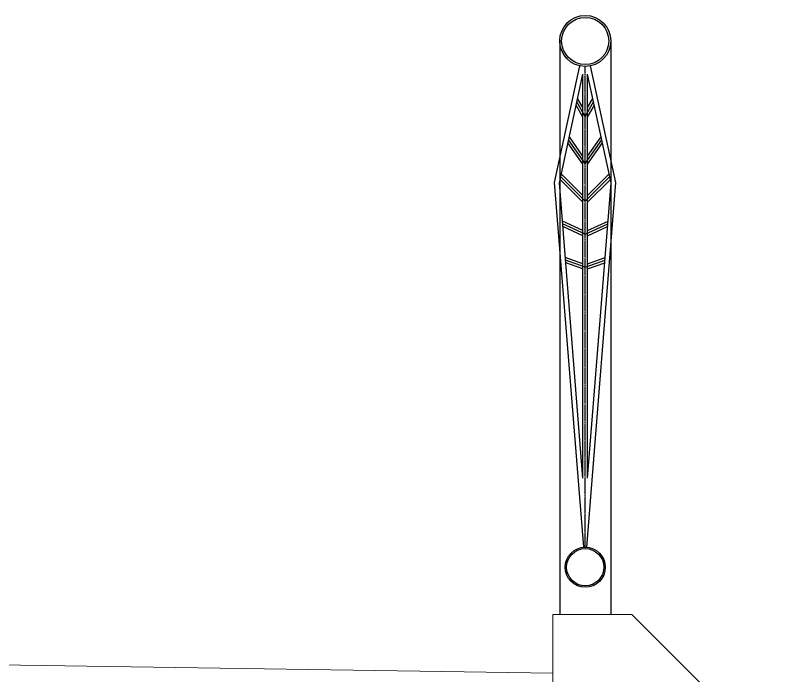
# Model space of a CAD drawing. Extents: x -2611510 to 954358, y -247163 to 181535.
# Drawn here: x 796527 to 798166, y -230500 to -229100 of the extents above; entities that cross this region are included whole.
import ezdxf

# ---------------------------------------------------------------- set-up
doc = ezdxf.new("R2010")
doc.units = 0
doc.linetypes.add('ACAD_ISO08W100', pattern=[36, 24, -3, 6, -3])
doc.layers.get('Defpoints').update_dxf_attribs({"color": 8})
doc.layers.add('文字', color=7, linetype='Continuous', lineweight=15)
doc.layers.add('标注', color=3, linetype='Continuous', lineweight=18)

msp = doc.modelspace()

# ---------------------------------------------------------------- linework, layer by layer
for p, q in [((797681.1, -229154.1), (797681.1, -230370.1)), ((797789.1, -229154.1), (797789.1, -230370.1)), ((797670.1, -229454.1), (797723.7, -229206.8)), ((797800.1, -229454.1), (797746.6, -229206.8)), ((797680.2, -229454.7), (797730.1, -229224.4)), ((797730.1, -230081.4), (797730.1, -229224.4)), ((797740.1, -230081.4), (797740.1, -229224.4)), ((797790.1, -229454.7), (797740.1, -229224.4)), ((797730.1, -229295.4), (797718.9, -229276)), ((797740.1, -229295.4), (797751.3, -229276)), ((797730.1, -229315.4), (797715.8, -229290.6)), ((797740.1, -229315.4), (797754.5, -229290.6)), ((797730.1, -229398.2), (797701.4, -229357.1)), ((797740.1, -229398.2), (797768.9, -229357.1)), ((797730.1, -229415.6), (797698.5, -229370.4)), ((797740.1, -229415.6), (797771.8, -229370.4)), ((797730.1, -229482), (797684.3, -229436.1)), ((797740.1, -229482), (797786, -229436.1)), ((797731.8, -230227.7), (797670.1, -229454.1)), ((797730.1, -230081.4), (797680.2, -229454.7)), ((797730.1, -229496.1), (797681.7, -229447.7)), ((797738.5, -230227.7), (797800.1, -229454.1)), ((797740.1, -229496.1), (797788.5, -229447.7)), ((797740.1, -230081.4), (797790.1, -229454.7)), ((797730.1, -229556.2), (797686.7, -229536)), ((797740.1, -229556.2), (797783.6, -229536)), ((797730.1, -229567.3), (797687.6, -229547.4)), ((797740.1, -229567.3), (797782.7, -229547.4)), ((797730.1, -229626.9), (797692.9, -229613.4)), ((797730.1, -229637.6), (797693.7, -229624.3)), ((797740.1, -229626.9), (797777.4, -229613.4)), ((797740.1, -229637.6), (797776.5, -229624.3))]:
    msp.add_line(p, q)
at = {"linetype": 'ACAD_ISO08W100', "ltscale": 0.1}
msp.add_line((797735.1, -230227.6), (797735.1, -229208.1), dxfattribs=at)
for centre, radius in [((797735.1, -229154.1), 54), ((797735.1, -229154.1), 50), ((797735.1, -230270.1), 42.5), ((797735.1, -230270.1), 39.5)]:
    msp.add_circle(centre, radius)
at = {"layer": 'Defpoints'}
for p, q in [((797735.1, -229314.1), (797717.4, -229283.3)), ((797735.1, -229314.1), (797752.9, -229283.3)), ((797735.1, -229414.1), (797699.9, -229363.8)), ((797735.1, -229414.1), (797770.3, -229363.8)), ((797735.1, -229494.1), (797683, -229441.9)), ((797735.1, -229494.1), (797787.3, -229441.9)), ((797735.1, -229564.1), (797687.1, -229541.7)), ((797735.1, -229564.1), (797783.1, -229541.7)), ((797735.1, -229634.1), (797693.3, -229618.8)), ((797735.1, -229634.1), (797777, -229618.8))]:
    msp.add_line(p, q, dxfattribs=at)
at = {"layer": '文字'}
for p, q in [((797834.1, -230370.1), (797666.3, -230370.1)), ((797666.3, -230694.8), (797666.3, -230370.1)), ((798166.3, -230702.3), (797834.1, -230370.1))]:
    msp.add_line(p, q, dxfattribs=at)
at = {"layer": '标注'}
msp.add_line((797666.3, -230494.8), (791666.3, -230404.8), dxfattribs=at)

doc.saveas('drawing.dxf')
